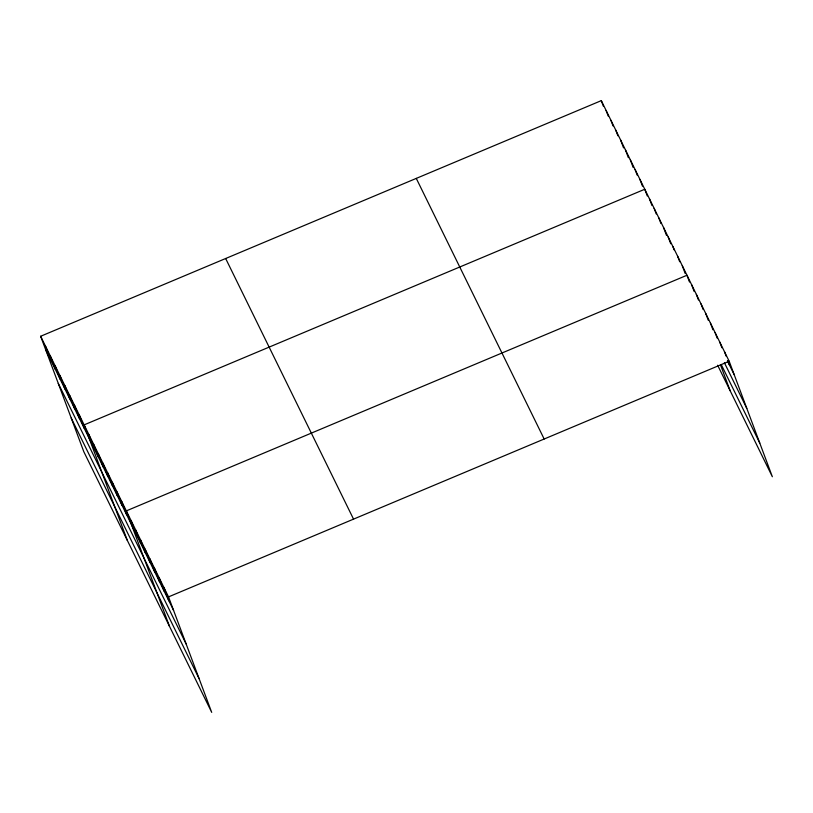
<?xml version="1.0" encoding="UTF-8"?>
<svg xmlns="http://www.w3.org/2000/svg" width="813" height="813" viewBox="0 0 813 813"><rect width="100%" height="100%" fill="white"/><g stroke="black" fill="none" stroke-linecap="round" stroke-linejoin="round"><path stroke-width="1.22" d="M40.65 336.267L168.535 596.884L211.705 712.361L83.82 451.743L40.65 336.267L601.295 100.639L729.18 361.257L772.35 476.733L717.645 365.24M168.535 596.884L729.18 361.257M727.442 360.921L734.21 374.732M724.393 362.73L746.801 408.39M721.212 364.498L759.769 443.075M416.276 178.393L544.161 439.01M225.658 258.514L353.543 519.131M45.691 349.742L173.576 610.36M58.272 383.401L186.157 644.018M71.239 418.085L199.124 678.703M724.485 351.704L726.161 356.196M727.848 360.677L729.525 365.169M719.8 342.141L721.893 347.761M715.105 332.588L717.208 338.198M710.42 323.035L712.94 329.773M705.725 313.472L708.245 320.21M701.04 303.92L703.143 309.529M696.355 294.367L698.448 299.977M691.66 284.804L694.18 291.542M689.495 281.989L686.975 275.251L126.33 510.879L169.511 626.356M720.501 364.925L730.145 390.728M682.28 265.699L685.227 273.554M677.595 256.136L679.698 261.756M672.91 246.583L674.17 249.947M668.215 237.03L670.735 243.768M663.53 227.467L666.467 235.333M658.835 217.914L660.939 223.524M654.15 208.362L656.243 213.971M649.465 198.799L651.975 205.537M647.29 195.984L644.77 189.246L84.135 424.874L127.306 540.35M639.943 179.399L642.463 186.136M635.105 169.551L637.209 175.171M630.278 159.714L633.215 167.569M625.451 149.866L628.388 157.722M620.614 140.019L623.551 147.875M615.787 130.171L617.88 135.791M610.949 120.324L613.053 125.944M606.122 110.487L608.226 116.096M601.295 100.639L603.388 106.249M163.85 587.332L168.88 600.807M159.155 577.779L164.196 591.244M154.47 568.216L159.5 581.691M149.775 558.663L154.816 572.139M145.09 549.11L150.131 562.576M140.395 539.547L145.436 553.023M135.71 529.995L140.751 543.47M131.025 520.442L136.056 533.907M121.645 501.326L126.686 514.802M116.95 491.774L121.991 505.239M112.265 482.211L117.306 495.686M107.58 472.658L112.611 486.133M102.885 463.105L107.926 476.581M98.2 453.542L103.231 467.018M93.505 443.989L98.546 457.465M88.82 434.437L93.861 447.912M79.298 415.036L84.339 428.502M74.471 405.189L79.501 418.665M69.633 395.342L74.674 408.817M64.806 385.494L69.847 398.97M59.979 375.647L65.01 389.122M55.142 365.809L60.182 379.275M50.315 355.962L55.345 369.427M45.477 346.114L50.518 359.59"/></g></svg>
